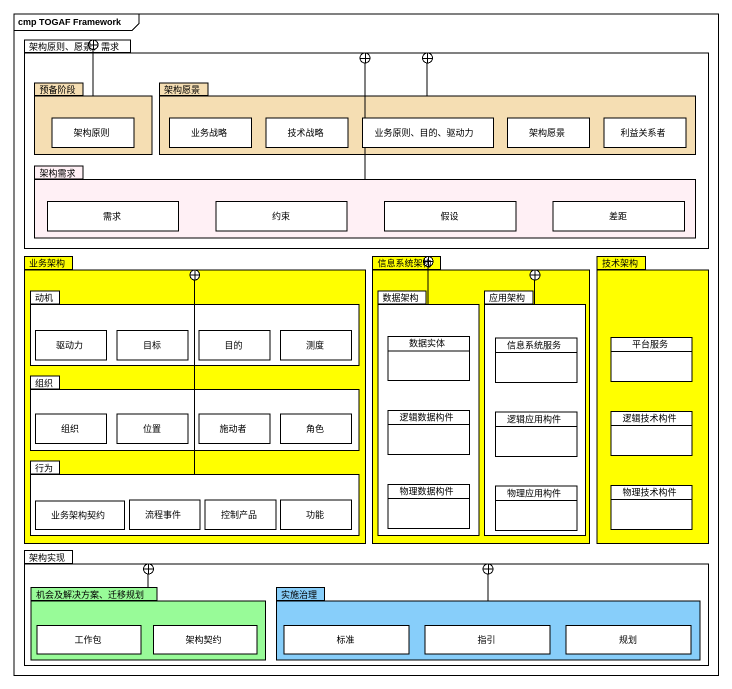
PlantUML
@startuml
mainframe cmp TOGAF Framework
hide circle
hide empty members
package "架构原则、愿景、需求" as 架构原则_愿景_需求 {
  package 预备阶段 #F5DEB3 {
    class 架构原则
  }
  package 架构愿景 #F5DEB3 {
    class 业务战略
    class 技术战略
    class "业务原则、目的、驱动力" as 业务原则_目的_驱动力
    class "架构愿景" as 架构愿景_2
    class 利益关系者
  }
  package 架构需求 #FFF0F5 {
    class 需求
    class 约束
    class 假设
    class 差距
  }
}
package 业务架构 #FFFF00 {
  package 动机 {
    class 驱动力
    class 目标
    class 目的
    class 测度
  }
  package 组织 {
    class "组织" as 组织_2
    class 位置
    class 施动者
    class 角色
  }
  package 行为 {
    class 业务架构契约
    class 流程事件
    class 控制产品
    class 功能
  }
}
package 信息系统架构 #FFFF00 {
  package 数据架构 {
    class 数据实体
    class 逻辑数据构件
    class 物理数据构件
  }
  package 应用架构 {
    class 信息系统服务
    class 逻辑应用构件
    class 物理应用构件
  }
}
package 技术架构 #FFFF00 {
  class 平台服务
  class 逻辑技术构件
  class 物理技术构件
}
package 架构实现 {
  package "机会及解决方案、迁移规划" as 机会及解决方案_迁移规划 #98FB98 {
    class 工作包
    class 架构契约
  }
  package 实施治理 #87CEFA {
    class 标准
    class 指引
    class 规划
  }
}
预备阶段 -right-+ 架构原则_愿景_需求
架构愿景 -left-+ 架构原则_愿景_需求
架构需求 -up-+ 架构原则_愿景_需求
动机 --+ 业务架构
数据架构 -right-+ 信息系统架构
应用架构 -left-+ 信息系统架构
组织 -up-+ 业务架构
行为 -up-+ 业务架构
机会及解决方案_迁移规划 -right-+ 架构实现
实施治理 -left-+ 架构实现
@enduml
